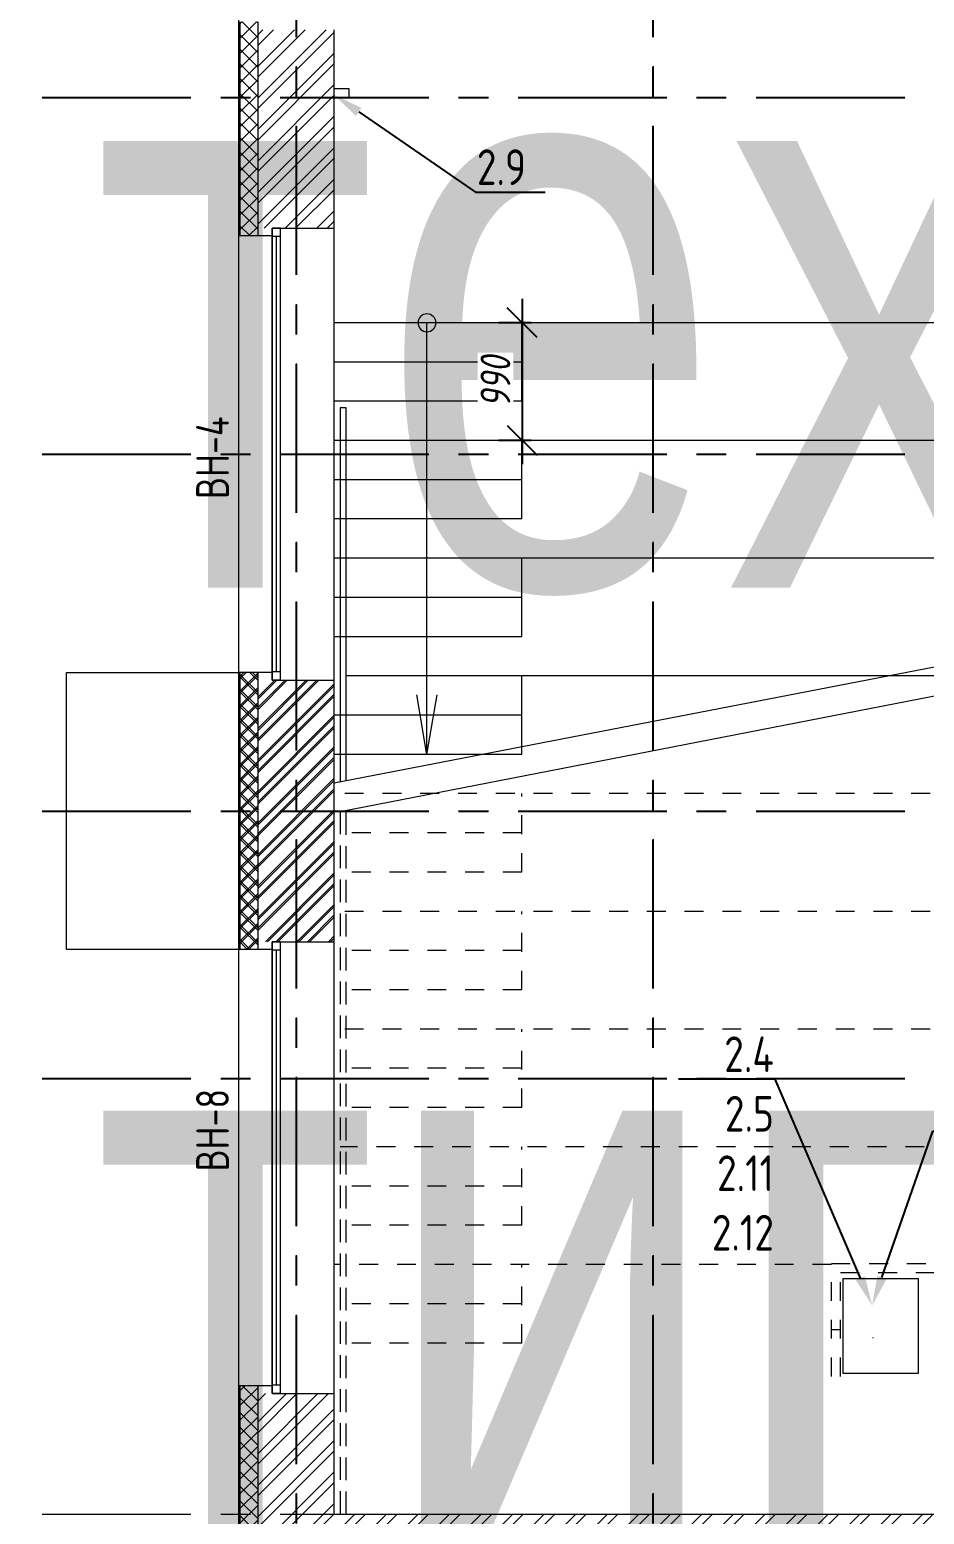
# Model space of a CAD drawing. Header units: millimetres. Extents: x 304092 to 9387535, y -16707 to 344175.
# Drawn here: x 404577 to 412097, y 81796 to 94281 of the extents above; entities that cross this region are included whole.
import ezdxf
from ezdxf import colors
from ezdxf.entities.mleader import LeaderData, LeaderLine
from ezdxf.enums import TextEntityAlignment as Align
from ezdxf.math import Vec2, Vec3

# ---------------------------------------------------------------- set-up
doc = ezdxf.new("R2018")
doc.units = ezdxf.units.MM
for name, pattern in [('CENTER', [2, 1.25, -0.25, 0.25, -0.25]), ('HIDDEN2', [4.7625, 3.175, -1.5875]), ('Штрих', [6.35, 3.175, -3.175])]:
    doc.linetypes.add(name, pattern=pattern)
for name, color, linetype, lineweight in [('_TEXT', 7, 'Continuous', 30), ('АР_Лестницы ограждения', 62, 'Continuous', 13), ('АР_Маркер экспликации', 239, 'Continuous', 13), ('АР_Навесной фасад', 250, 'Continuous', 5), ('АР_Номер помещения', 250, 'Continuous', 9), ('АР_Окна', 4, 'Continuous', 9), ('АР_Оси', 7, 'Continuous', 25), ('АР_Перегородки газоблок', 165, 'Continuous', 30), ('АР_Сущ Несущая стена', 250, 'Continuous', 50), ('АР_Утеплитель', 250, 'Continuous', 13), ('АР_Штриховка кирпич', 250, 'Continuous', 9), ('Маркировка ОКОН', 5, 'Continuous', 18)]:
    doc.layers.add(name, color=color, linetype=linetype, lineweight=lineweight)
doc.layers.add('АР_лестницы', color=7, linetype='Continuous', lineweight=15, true_color=0xff24ff)
doc.layers.add('ТХ_ОБЩЕЕ', color=7, linetype='Continuous', lineweight=0, true_color=0x7b7b7b)
doc.layers.add('АР_Названия помещений', color=124, linetype='Continuous', lineweight=5, plot=False)
doc.layers.add('АР_Помещения_площадь', color=19, linetype='Continuous', lineweight=9, plot=False)
doc.layers.add('АР_новое окно', color=160, linetype='Continuous')
doc.styles.add('ISOCPEUR', font='', dxfattribs={"height": 250})
doc.styles.add('PDF ISOCPEUR', font='isocpeur.ttf')
doc.styles.get("Standard").update_dxf_attribs({"font": 'GOST.TTF'})
doc.styles.add('ГОСТ 2.304', font='CS_Gost2304.shx', dxfattribs={"oblique": 10})
doc.styles.get('ISOCPEUR').set_extended_font_data('ISOCPEUR', italic=True)
doc.dimstyles.new('СПДС', dxfattribs={"dimscale": 100, "dimtxt": 2.5, "dimasz": 2.5, "dimexe": 2, "dimexo": 0.625, "dimgap": 1, "dimtad": 1, "dimdec": 0, "dimrnd": 5, "dimtxsty": 'ГОСТ 2.304', "dimblk": 'OBLIQUE', "dimblk1": 'OBLIQUE', "dimblk2": 'OBLIQUE', "dimcen": 2.5, "dimdle": 2, "dimadec": 0, "dimazin": 2, "dimtfac": 0.75, "dimtdec": 4, "dimtmove": 1, "dimatfit": 3, "dimfxl": 1, "dimtfill": 1, "dimtolj": 1, "dimarcsym": 1})
pattern_1 = [(45, (-544429.87, 163933.58), (-132.58252, 132.58252), []), (45, (-544341.49, 163933.58), (-132.58252, 132.58252), [])]

# ---------------------------------------------------------------- blocks, each defined once
blk = doc.blocks.new('*U58')
at = {"layer": 'АР_новое окно', "lineweight": 9}
for p, q in [((0, 3800), (-70, 3800)), ((-70, 3800), (-70, 0)), ((-70, 0), (-70, 3800)), ((0, 3800), (0, 0)), ((0, 3730), (-70, 3730)), ((-35, 3730), (-35, 70)), ((0, 70), (-70, 70)), ((0, 0), (-70, 0))]:
    blk.add_line(p, q, dxfattribs=at)
blk = doc.blocks.new('*U48')
at = {"color": 7, "style": 'ISOCPEUR', "width": 0.7, "flags": 1}
blk.add_attdef('КАТЕГОРИЯ', (-499, -2092), '', height=250, dxfattribs=at)
at = {"layer": 'АР_Номер помещения', "color": 7, "style": 'ISOCPEUR', "width": 0.7}
blk.add_attdef('НОМЕР_ПОМЕЩЕНИЯ', text='', height=300, dxfattribs=at).set_placement((-13875, 6638), align=Align.MIDDLE_CENTER)
at = {"layer": 'АР_Помещения_площадь', "color": 7, "lineweight": 30, "width": 0.7, "flags": 104}
blk.add_attdef('ИМЯ_ПОМЕЩЕНИЯ', text='', height=100, dxfattribs=at).set_placement((158, 1217), align=Align.MIDDLE_CENTER)
at = {"layer": 'АР_Помещения_площадь', "color": 7, "style": 'ISOCPEUR', "width": 0.7}
blk.add_attdef('ПЛОЩАДЬ_ПОМЕЩЕНИЯ', text='', height=200, dxfattribs=at).set_placement((-12655, 408), align=Align.MIDDLE_RIGHT)
blk = doc.blocks.new('АР_Кружок_1.1')
at = {"color": 0, "linetype": 'ByBlock', "lineweight": -2}
blk.add_circle((0, 0), 75, dxfattribs=at)
blk = doc.blocks.new('*U12')
at = {"color": 0, "linetype": 'ByBlock', "lineweight": -2}
for q in [(-500, 85), (-500, -85)]:
    blk.add_line((0, 0), q, dxfattribs=at)
blk = doc.blocks.new('*U52')
at = {"color": 0, "linetype": 'ByBlock', "lineweight": -2}
blk.add_lwpolyline([(-36.3, 0), (0, 0)], dxfattribs=at)
at = {"color": 0, "linetype": 'ByBlock', "lineweight": -2, "xscale": 0.01, "yscale": 0.01, "zscale": 0.01, "rotation": 179.9999999999999}
for name, p in [('*U12', (-36.3, 0)), ('АР_Кружок_1.1', (0, 0))]:
    blk.add_blockref(name, p, dxfattribs=at)
blk = doc.blocks.new('*U51')
at = {"color": 0, "linetype": 'ByBlock', "lineweight": -2}
blk.add_lwpolyline([(-18.22, 0), (0, 0)], dxfattribs=at)
at = {"color": 0, "linetype": 'ByBlock', "lineweight": -2, "xscale": 0.01, "yscale": 0.01, "zscale": 0.01, "rotation": 179.9999999999999}
for name, p in [('*U12', (-18.22, 0)), ('АР_Кружок_1.1', (0, 0))]:
    blk.add_blockref(name, p, dxfattribs=at)
blk = doc.blocks.new('A$C064f767a')
at = {"layer": 'АР_Утеплитель', "lineweight": 9, "ltscale": 100}
h = blk.add_hatch(dxfattribs=at)
h.set_pattern_fill('ANSI37', color=256, scale=700)
h.set_pattern_definition([(45, (-976679.97, 40642.145), (-61.871843, 61.871843), []), (135, (-976679.97, 40642.145), (-61.871843, -61.871843), [])])
h.paths.add_polyline_path([(-640, 7080), (-640, 4750), (-790, 4750), (-790, 7080)])
at = {"layer": 'АР_Штриховка кирпич', "lineweight": 9, "ltscale": 100}
h = blk.add_hatch(dxfattribs=at)
h.set_pattern_fill('ANSI32', color=256, scale=500)
h.set_pattern_definition([(45, (-951566.48, 82137.1), (-132.58252, 132.58252), []), (45, (-951478.1, 82137.1), (-132.58252, 132.58252), [])])
h.paths.add_polyline_path([(0, 7015), (-640, 7015), (-640, 4815), (0, 4815)])
at = {"layer": 'АР_лестницы', "lineweight": 9, "ltscale": 50}
for p, q in [((11760, 10020), (0, 10020)), ((1577, 9362), (1577, 10020)), ((9783, 9362), (9783, 10020)), ((1577, 9690), (0, 9690)), ((11360, 9690), (9783, 9690)), ((1577, 9360), (0, 9360)), ((11360, 9360), (9783, 9360)), ((11360, 9030), (0, 9030)), ((1577, 8372), (1577, 9030)), ((9783, 8372), (9783, 9030)), ((1577, 8700), (0, 8700)), ((11360, 8700), (9783, 8700)), ((1577, 8370), (0, 8370)), ((11360, 8370), (9783, 8370)), ((11310, 8337), (0, 6149)), ((11360, 8040), (0, 8040)), ((11310, 8097), (50, 5908)), ((1577, 7382), (1577, 8040)), ((9783, 7384), (9783, 7800)), ((1577, 7710), (0, 7710)), ((11360, 7712), (9783, 7712)), ((1577, 7380), (0, 7380)), ((11360, 7382), (9783, 7382)), ((11360, 7050), (100, 7050)), ((1577, 6392), (1577, 7050)), ((9783, 6392), (9783, 7050)), ((1577, 6720), (0, 6720)), ((11360, 6720), (9783, 6720)), ((1577, 6390), (0, 6390)), ((11360, 6390), (9783, 6390))]:
    blk.add_line(p, q, dxfattribs=at)
at = {"layer": 'АР_лестницы', "linetype": 'Штрих', "lineweight": 9, "ltscale": 50}
for p, q in [((11360, 6060), (0, 6060)), ((1577, 5402), (1577, 6060)), ((9783, 5402), (9783, 6060)), ((1577, 5730), (0, 5730)), ((11360, 5730), (9783, 5730)), ((1577, 5400), (0, 5400)), ((11360, 5400), (9783, 5400)), ((11360, 5070), (0, 5070)), ((1577, 4412), (1577, 5070)), ((9783, 4412), (9783, 5070)), ((1577, 4740), (0, 4740)), ((11360, 4740), (9783, 4740)), ((1577, 4410), (0, 4410)), ((11360, 4410), (9783, 4410)), ((11360, 4080), (0, 4080)), ((1577, 3422), (1577, 4080)), ((9783, 3422), (9783, 4080)), ((1577, 3750), (0, 3750)), ((11360, 3750), (9783, 3750)), ((1577, 3420), (0, 3420)), ((11360, 3420), (9783, 3420)), ((11310, 3090), (50, 3090)), ((1577, 2432), (1577, 3090)), ((9783, 3090), (11360, 3090)), ((9783, 2432), (9783, 3090)), ((1577, 2760), (0, 2760)), ((11360, 2760), (9783, 2760)), ((1577, 2430), (0, 2430)), ((11360, 2430), (9783, 2430)), ((4180, 2100), (0, 2100)), ((4180, 2100), (1277, 2100)), ((1577, 1440), (1577, 2100)), ((11260, 2100), (7180, 2100)), ((9783, 2100), (11360, 2100)), ((9783, 1442), (9783, 2100)), ((1577, 1770), (0, 1770)), ((9783, 1770), (11360, 1770)), ((4255, 1550), (4180, 1550)), ((7180, 1550), (7105, 1550)), ((1577, 1440), (0, 1440)), ((9783, 1440), (11360, 1440))]:
    blk.add_line(p, q, dxfattribs=at)
at = {"layer": 'АР_лестницы', "lineweight": 9, "ltscale": 50}
blk.add_lwpolyline([(11360, 9250), (11360, 10020)], dxfattribs=at)
at = {"layer": 'АР_лестницы', "linetype": 'Штрих', "lineweight": 9, "ltscale": 50}
for points in [[(4180, 1159), (4180, 2109), (7180, 2109), (7180, 1159)], [(4255, 1159), (4255, 2034), (7105, 2034), (7105, 1159)]]:
    blk.add_lwpolyline(points, dxfattribs=at)
at = {"layer": 'АР_Лестницы ограждения', "lineweight": 9, "ltscale": 100}
for points in [[(100, 6168), (100, 9304), (50, 9304), (50, 6158)], [(11260, 8328), (11260, 9130), (11310, 9130), (11310, 8337)]]:
    blk.add_lwpolyline(points, dxfattribs=at)
at = {"layer": 'АР_Навесной фасад', "lineweight": 9, "ltscale": 100}
for points in [[(-640, 7080), (-800, 7080)], [(-640, 4750), (-800, 4750)], [(-640, 1080), (-800, 1080)]]:
    blk.add_lwpolyline(points, dxfattribs=at)
at = {"layer": 'АР_новое окно', "lineweight": 9, "ltscale": 100}
blk.add_line((-790, 4750), (-790, 7080), dxfattribs=at)
at = {"layer": 'АР_Окна', "lineweight": 9, "ltscale": 100}
blk.add_line((0, 1015), (0, 4815), dxfattribs=at)
at = {"layer": 'АР_Перегородки газоблок', "lineweight": 9, "ltscale": 100}
blk.add_lwpolyline([(11760, 10171), (11760, 9250)], dxfattribs=at)
at = {"layer": 'АР_Сущ Несущая стена', "lineweight": 9, "ltscale": 100}
for p, q in [((-640, 4750), (-640, 7080)), ((-521, 7080), (-640, 7080)), ((-521, 7015), (-521, 7080)), ((-521, 7015), (0, 7015)), ((-521, 7015), (0, 7015)), ((0, 4815), (0, 7015)), ((-521, 4750), (-640, 4750)), ((-521, 4815), (0, 4815)), ((-521, 4815), (0, 4815)), ((-521, 4750), (-521, 4815)), ((-521, 1080), (-640, 1080)), ((-521, 1015), (-521, 1080)), ((-521, 1015), (0, 1015)), ((-521, 1015), (0, 1015))]:
    blk.add_line(p, q, dxfattribs=at)
at = {"layer": 'АР_Сущ Несущая стена', "color": 4, "lineweight": 9, "ltscale": 100}
blk.add_line((-521, 1015), (-521, 4815), dxfattribs=at)
at = {"layer": 'АР_лестницы', "lineweight": 9, "xscale": -100, "yscale": 100, "zscale": 100, "rotation": 270}
for name, p in [('*U52', (780, 10020)), ('*U51', (10589, 10020))]:
    blk.add_blockref(name, p, dxfattribs=at)
at = {"layer": 'АР_новое окно', "lineweight": 9, "xscale": -1, "rotation": 180}
blk.add_blockref('*U58', (-451, 4815), dxfattribs=at)
at = {"layer": 'Маркировка ОКОН', "lineweight": 9, "char_height": 275.42, "attachment_point": 7, "rotation": 90, "style": 'PDF ISOCPEUR'}
for s, insert in [('{\\W0.8;ВН-4}', (-885, 8537)), ('{\\W0.8;ВН-8}', (-885, 2882))]:
    blk.add_mtext(s, dxfattribs=dict(at, insert=insert))
blk = doc.blocks.new('table oborud')
at = {"layer": 'ТХ_ОБЩЕЕ'}
blk.add_lwpolyline([(743358, 691127), (743355, 691121)], dxfattribs=at)
blk = doc.blocks.new('_Oblique')
at = {"color": 0, "linetype": 'ByBlock', "lineweight": -2}
blk.add_line((-0.5, -0.5), (0.5, 0.5), dxfattribs=at)
blk = doc.blocks.new('*D84')
at = {"color": 0, "lineweight": -2, "ltscale": 100, "transparency": 16777216}
for p, q in [((408717, 92017), (408717, 90627)), ((408793, 91817), (408517, 91817)), ((408793, 90827), (408517, 90827))]:
    blk.add_line(p, q, dxfattribs=at)
at = {"layer": 'Defpoints', "color": 0, "lineweight": 9, "ltscale": 100, "transparency": 16777216}
for p in [(408856, 91817), (408717, 90827), (408856, 90827)]:
    blk.add_point(p, dxfattribs=at)
at = {"color": 0, "lineweight": -2, "ltscale": 100, "transparency": 16777216, "xscale": 250, "yscale": 250, "zscale": 250}
for p, rotation in [((408717, 91817), 90), ((408717, 90827), 270)]:
    blk.add_blockref('_Oblique', p, dxfattribs=dict(at, rotation=rotation))
at = {"color": 0, "lineweight": 9, "ltscale": 100, "transparency": 16777216, "insert": (408492, 91322), "char_height": 250, "attachment_point": 5, "rotation": 90, "style": 'ГОСТ 2.304', "bg_fill": 3, "box_fill_scale": 1.1, "bg_fill_color": 256, "bg_fill_true_color": 13158600, "bg_fill_transparency": 0}
blk.add_mtext('\\A1;990', dxfattribs=at)

msp = doc.modelspace()

# ---------------------------------------------------------------- hatches: boundary and pattern name
at = {"layer": 'АР_Утеплитель', "lineweight": 9, "ltscale": 100}
h = msp.add_hatch(dxfattribs=at)
h.set_pattern_fill('ANSI37', color=256, scale=700)
h.set_pattern_definition([(45, (-569543.36, 128438.61), (-61.871843, 61.871843), []), (135, (-569543.36, 128438.61), (-61.871843, -61.871843), [])])
h.paths.add_polyline_path([(406496.6, 94346.5), (406496.6, 92546.5), (406346.6, 92546.5), (406346.6, 94346.5)])
h = msp.add_hatch(dxfattribs=at)
h.set_pattern_fill('ANSI37', color=256, scale=700)
h.set_pattern_definition([(45, (-569543.36, 122438.61), (-61.871843, 61.871843), []), (135, (-569543.36, 122438.61), (-61.871843, -61.871843), [])])
h.paths.add_polyline_path([(406496.6, 88876.5), (406496.6, 86546.5), (406346.6, 86546.5), (406346.6, 88876.5)])
h = msp.add_hatch(dxfattribs=at)
h.set_pattern_fill('ANSI37', color=256, scale=700)
h.set_pattern_definition([(45, (-537849.84, 103470), (-61.871843, 61.871843), []), (135, (-537849.84, 103470), (-61.871843, -61.871843), [])])
h.paths.add_polyline_path([(407146.8, 63926.5), (413496.8, 63926.5), (413496.8, 81156.5), (406496.6, 81156.5), (406496.6, 82876.5), (406346.6, 82876.5), (406346.6, 81006.5), (413346.8, 81006.5), (413346.8, 64076.5), (406996.8, 64076.5), (406996.8, 54066.5), (420396.8, 54066.5), (420396.8, 60416.5), (428516.8, 60416.5), (428516.8, 65606.5), (436784.2, 65606.5), (436784.2, 65356.5), (436934.2, 65356.5), (436934.2, 65756.5), (428366.8, 65756.5), (428366.8, 60566.5), (420246.8, 60566.5), (420246.8, 54216.5), (407146.8, 54216.5)])
at = {"layer": 'АР_Штриховка кирпич', "lineweight": 9, "ltscale": 100}
h = msp.add_hatch(dxfattribs=at)
h.set_pattern_fill('ANSI32', color=256, scale=500)
h.set_pattern_definition(pattern_1)
h.paths.add_polyline_path([(407136.6, 94281.5), (406496.6, 94281.5), (406496.6, 92611.5), (407136.6, 92611.5)])
h = msp.add_hatch(dxfattribs=at)
h.set_pattern_fill('ANSI32', color=256, scale=500)
h.set_pattern_definition(pattern_1)
h.paths.add_polyline_path([(407136.6, 88811.5), (406496.6, 88811.5), (406496.6, 86611.5), (407136.6, 86611.5)])
h = msp.add_hatch(dxfattribs=at)
h.set_pattern_fill('ANSI32', color=256, scale=500)
h.set_pattern_definition(pattern_1)
h.paths.add_polyline_path([(407136.5, 82811.5), (406496.6, 82811.5), (406496.6, 81156.5), (413496.8, 81156.5), (413496.8, 81796.5), (407136.7, 81796.5)])

# ---------------------------------------------------------------- linework, layer by layer
at = {"color": 4, "lineweight": 9, "elevation": 0}
msp.add_lwpolyline([(407136.6, 93787.6), (407260.3, 93787.6), (407260.3, 93710.3), (407136.6, 93710.3)], close=True, dxfattribs=at)
at = {"lineweight": 9, "elevation": 0}
msp.add_lwpolyline([(411416.2, 83779.6), (412046.9, 83778.5), (412046.9, 82978.9), (411416.2, 82979.9)], close=True, dxfattribs=at)
at = {"layer": 'АР_Лестницы ограждения', "linetype": 'HIDDEN2', "lineweight": 9, "ltscale": 60}
msp.add_lwpolyline([(407186.6, 87705), (407186.6, 81796.5), (407236.6, 81796.5), (407236.6, 87715.4)], dxfattribs=at)
at = {"layer": 'АР_Навесной фасад', "lineweight": 9, "ltscale": 100}
for points in [[(406496.6, 92546.5), (406336.6, 92546.5)], [(406496.6, 88876.5), (406336.6, 88876.5)], [(406496.6, 86546.5), (406336.6, 86546.5)], [(406496.6, 82876.5), (406336.6, 82876.5)]]:
    msp.add_lwpolyline(points, dxfattribs=at)
at = {"layer": 'АР_новое окно', "lineweight": 9, "ltscale": 100}
for p, q in [((406336.6, 80996.5), (406336.6, 105291.5)), ((406346.6, 92546.5), (406346.6, 94346.5)), ((406346.6, 86546.5), (406346.6, 88876.5)), ((406346.6, 81006.5), (406346.6, 82876.5))]:
    msp.add_line(p, q, dxfattribs=at)
at = {"layer": 'АР_Окна', "lineweight": 9, "ltscale": 100}
for p, q in [((407136.6, 88811.5), (407136.6, 92611.5)), ((407136.6, 82811.5), (407136.6, 86611.5))]:
    msp.add_line(p, q, dxfattribs=at)
at = {"layer": 'АР_Оси', "linetype": 'CENTER', "lineweight": 9, "ltscale": 1000}
for p, q in [((406816.7, 133473.9), (406816.7, 77741.6)), ((409816.7, 133473.9), (409816.7, 77741.6)), ((394683, 93711.5), (477861.4, 93711.5)), ((394683, 90711.5), (477861.4, 90711.5)), ((394683, 87711.5), (477861.4, 87711.5)), ((394683, 85461.5), (477861.4, 85461.5)), ((394683, 81796.5), (478280.2, 81796.5))]:
    msp.add_line(p, q, dxfattribs=at)
at = {"layer": 'АР_Оси', "linetype": 'CENTER', "ltscale": 1000}
for p, q in [((406816.1, 133468.8), (406816.1, 77736.4)), ((409816.1, 133468.8), (409816.1, 77736.4)), ((394683.1, 93710.3), (477861.5, 93710.3)), ((394683.1, 90710.3), (477861.5, 90710.3)), ((394683.1, 87710.3), (477861.5, 87710.3)), ((394683.1, 85460.3), (477861.5, 85460.3))]:
    msp.add_line(p, q, dxfattribs=at)
at = {"layer": 'АР_Сущ Несущая стена', "lineweight": 9, "ltscale": 100}
for p, q in [((406496.6, 92546.5), (406496.6, 94346.5)), ((407136.6, 92611.5), (407136.6, 94281.5)), ((406615.5, 92546.5), (406496.6, 92546.5)), ((406615.5, 92611.5), (407136.6, 92611.5)), ((406615.5, 92611.5), (407136.6, 92611.5)), ((406615.5, 92611.5), (407136.6, 92611.5)), ((406615.5, 92546.5), (406615.5, 92611.5)), ((406496.6, 86546.5), (406496.6, 88876.5)), ((406615.5, 88876.5), (406496.6, 88876.5)), ((406615.5, 88811.5), (406615.5, 88876.5)), ((406615.5, 88811.5), (407136.6, 88811.5)), ((406615.5, 88811.5), (407136.6, 88811.5)), ((406615.5, 86546.5), (406496.6, 86546.5)), ((406615.5, 86611.5), (407136.6, 86611.5)), ((406615.5, 86611.5), (407136.6, 86611.5)), ((406615.5, 86546.5), (406615.5, 86611.5)), ((406496.6, 81156.5), (406496.6, 82876.5)), ((406615.5, 82876.5), (406496.6, 82876.5)), ((406615.5, 82811.5), (406615.5, 82876.5)), ((406615.5, 82811.5), (407136.6, 82811.5)), ((406615.5, 82811.5), (407136.6, 82811.5)), ((407136.6, 81796.5), (407136.6, 82811.5)), ((407136.6, 81796.5), (424111.8, 81796.5))]:
    msp.add_line(p, q, dxfattribs=at)
at = {"layer": 'АР_Сущ Несущая стена', "color": 4, "lineweight": 9, "ltscale": 100}
for p, q in [((406615.5, 88811.5), (406615.5, 92611.5)), ((406615.5, 82811.5), (406615.5, 86611.5))]:
    msp.add_line(p, q, dxfattribs=at)
at = {"layer": 'АР_Утеплитель', "lineweight": 9, "ltscale": 0.25}
msp.add_lwpolyline([(406336.6, 86546.5), (404886.4, 86546.6), (404886.6, 88876.6), (406336.6, 88876.5)], dxfattribs=at)
msp.add_lwpolyline([(406336.6, 86546.5), (404886.4, 86546.6), (404886.6, 88876.6), (406336.6, 88876.5)], dxfattribs=at)

# ---------------------------------------------------------------- block references
at = {"lineweight": 9, "rotation": 89.99999999999999}
msp.add_blockref('table oborud', (1102787.8, -660075.7, 0), dxfattribs=at)
at = {"layer": '_TEXT', "color": 1, "lineweight": 9, "ltscale": 500}
msp.add_blockref('A$C064f767a', (407136.6, 81796.5), dxfattribs=at)
at = {"layer": 'АР_Маркер экспликации', "lineweight": 9}
ref = msp.add_blockref('*U48', (418940.7, 105983.2), dxfattribs=at)
lines = msp.add_mtext('\\W0.8000;Кабинет материальной технологии тип 2', dxfattribs={"layer": 'АР_Названия помещений', "insert": (405106.4, 110790.9), "char_height": 4891.956, "width": 926.94, "attachment_point": 1})
ref.add_attrib('ИМЯ_ПОМЕЩЕНИЯ', '', (405106.4, 110790.9), dxfattribs={"flags": 104}).embed_mtext(lines)
at = {"layer": 'АР_новое окно', "lineweight": 9, "xscale": -1, "rotation": 180}
for p in [(406685.5, 92611.5), (406685.5, 86611.5)]:
    msp.add_blockref('*U58', p, dxfattribs=at)

# ---------------------------------------------------------------- texts
at = {"layer": 'Маркировка ОКОН', "lineweight": 9, "char_height": 275.423, "attachment_point": 7, "rotation": 90, "style": 'PDF ISOCPEUR'}
for s, insert in [('{\\W0.8;ВН-4}', (406252, 90333.8)), ('{\\W0.8;ВН-8}', (406252, 84678))]:
    msp.add_mtext(s, dxfattribs=dict(at, insert=insert))

# ---------------------------------------------------------------- leaders
at = {"lineweight": 9}
ml = msp.add_multileader_mtext('Standard', dxfattribs=at)
ml.set_content('2.9', color=256)
ml.set_leader_properties()
ml.build(insert=Vec2(0, 0))
ml.multileader.update_dxf_attribs({"text_left_attachment_type": 6, "text_right_attachment_type": 6, "arrow_head_size": 250})
ctx = ml.context
ctx.base_point, ctx.char_height, ctx.arrow_head_size, ctx.plane_origin = Vec3(408333.7, 92915.6, 0), 300, 250, Vec3(407192.2, 93647.8, 0)
ctx.left_attachment, ctx.right_attachment = 6, 6
notes = []
notes.append((ctx, [(0, (1, 1, 0), (408325.7, 92915.6, 0), (1, 0), 8, [(0, [(407136.6, 93732.1, 0)], 0, [])])]))
ctx.mtext.insert, ctx.mtext.flow_direction = Vec3(408335.7, 93275.6, 0), 5
ml = msp.add_multileader_mtext('Standard', dxfattribs=at)
ml.set_content('2.4^J2.5^J2.11^J2.12', color=256)
ml.set_leader_properties()
ml.build(insert=Vec2(0, 0))
ml.multileader.update_dxf_attribs({"text_left_attachment_type": 6, "text_right_attachment_type": 6, "arrow_head_size": 250})
ctx = ml.context
ctx.base_point, ctx.char_height, ctx.arrow_head_size, ctx.plane_origin = Vec3(410304.3, 85454.7, 0), 300, 250, Vec3(409585.6, 82834.4, 0)
ctx.left_attachment, ctx.right_attachment, ctx.text_align_type = 6, 6, 2
notes.append((ctx, [(1, (1, 1, 0), (410843.2, 85454.7, 0), (-1, 0), 8, [(0, [(411659.1, 83551.5, 0)], 0, [])])]))
ctx.mtext.insert, ctx.mtext.alignment, ctx.mtext.flow_direction = Vec3(410833.2, 85814.7, 0), 3, 5
ml = msp.add_multileader_mtext('Standard', dxfattribs=at)
ml.set_content('ТК-шкаф', color=256)
ml.set_leader_properties()
ml.build(insert=Vec2(0, 0))
ml.multileader.update_dxf_attribs({"text_left_attachment_type": 6, "text_right_attachment_type": 6, "arrow_head_size": 250})
ctx = ml.context
ctx.base_point, ctx.char_height, ctx.arrow_head_size, ctx.plane_origin = Vec3(412175.7, 85018.5, 0), 350, 250, Vec3(411788.5, 85023.6, 0)
ctx.left_attachment, ctx.right_attachment = 6, 6
notes.append((ctx, [(0, (1, 1, 0), (412167.7, 85018.5, 0), (1, 0), 8, [(0, [(411659.1, 83551.5, 0)], 0, [])])]))
ctx.mtext.insert, ctx.mtext.flow_direction = Vec3(412177.7, 85468.3, 0), 5
for ctx, leaders in notes:
    for number, flags, end, landing, length, lines in leaders:
        leader = LeaderData()
        leader.index, (leader.has_last_leader_line, leader.has_dogleg_vector, leader.attachment_direction) = number, flags
        leader.last_leader_point, leader.dogleg_vector, leader.dogleg_length = Vec3(end), Vec3(landing), length
        for number, points, colour, breaks in lines:
            line = LeaderLine()
            line.index, line.vertices, line.color, line.breaks = number, Vec3.list(points), colors.encode_raw_color(colour), breaks
            leader.lines.append(line)
        ctx.leaders.append(leader)

# ---------------------------------------------------------------- next in the draw order: dimensions: what is measured, and where the dimension line sits
at = {"lineweight": 9, "ltscale": 100}
dim = msp.add_linear_dim(base=(408717, 90827.3), p1=(408855.5, 91817.3), p2=(408855.5, 90827.3), angle=90, dimstyle='СПДС', dxfattribs=at)
dim.commit()
dim.dimension.update_dxf_attribs({"geometry": '*D84', "text_midpoint": (408492, 91322.3)})

doc.saveas('drawing.dxf')
